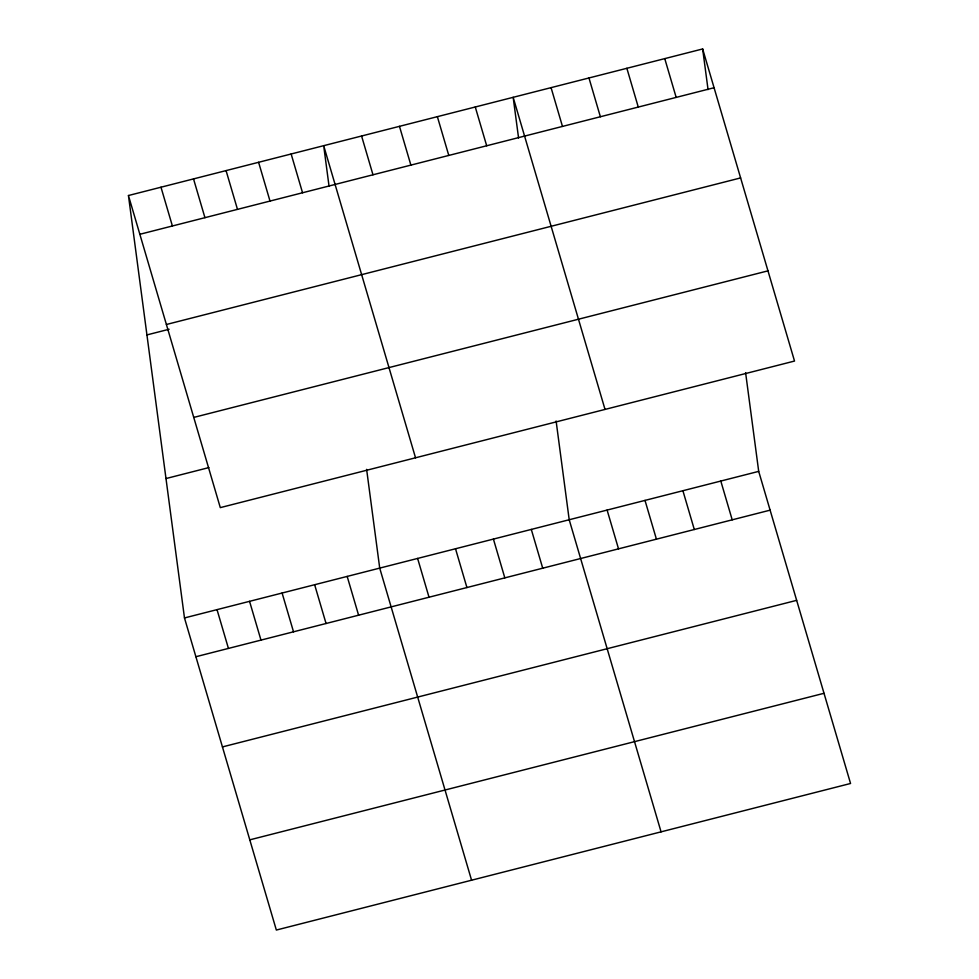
<?xml version="1.0" encoding="UTF-8"?>
<svg xmlns="http://www.w3.org/2000/svg" width="979" height="979" viewBox="0 0 979 979"><rect width="100%" height="100%" fill="white"/><g stroke="black" fill="none" stroke-linecap="round" stroke-linejoin="round"><path stroke-width="1.47" d="M128.445 195.519L702.653 48.95L794.52 361.055L220.299 507.624L128.445 195.519L184.48 617.945L276.347 930.05L850.555 783.481L758.701 471.376L745.594 372.632M139.862 234.287L714.07 87.731M166.406 324.49L740.614 177.921M146.936 334.916L169.122 329.25M193.756 417.421L767.964 270.853M165.989 478.547L208.882 467.595M184.48 617.945L758.701 471.376M195.898 656.725L770.106 510.157M222.441 746.916L796.649 600.347M249.792 839.847L824 693.291M664.753 58.618L676.171 97.398M626.866 68.297L638.271 107.078M720.801 481.056L732.206 519.825M588.966 77.965L600.372 116.746M682.901 490.724L694.307 529.504M551.067 87.645L562.472 126.413M645.002 500.404L656.419 539.172M605.022 409.418L513.167 97.313L518.564 137.978M607.102 510.071L618.52 548.852M475.268 106.992L486.685 145.761M661.07 831.856L569.203 519.751L556.109 421.007M437.368 116.66L448.786 155.441M531.303 529.419L542.721 568.199M399.469 126.34L410.886 165.108M493.416 539.086L504.821 577.867M361.581 136.008L372.987 174.788M455.516 548.766L466.922 587.547M415.537 457.793L323.682 145.687L329.066 186.34M417.617 558.434L429.022 597.214M291.142 153.984L302.548 192.765M471.572 880.219L379.717 568.114L366.623 469.369M258.603 162.294L270.008 201.074M347.178 576.423L358.595 615.191M226.063 170.603L237.481 209.371M314.638 584.72L326.056 623.501M193.524 178.9L204.941 217.681M282.099 593.029L293.516 631.798M160.984 187.209L172.402 225.99M249.559 601.339L260.977 640.107M217.02 609.636L228.437 648.416M702.653 48.95L708.05 89.603"/></g></svg>
